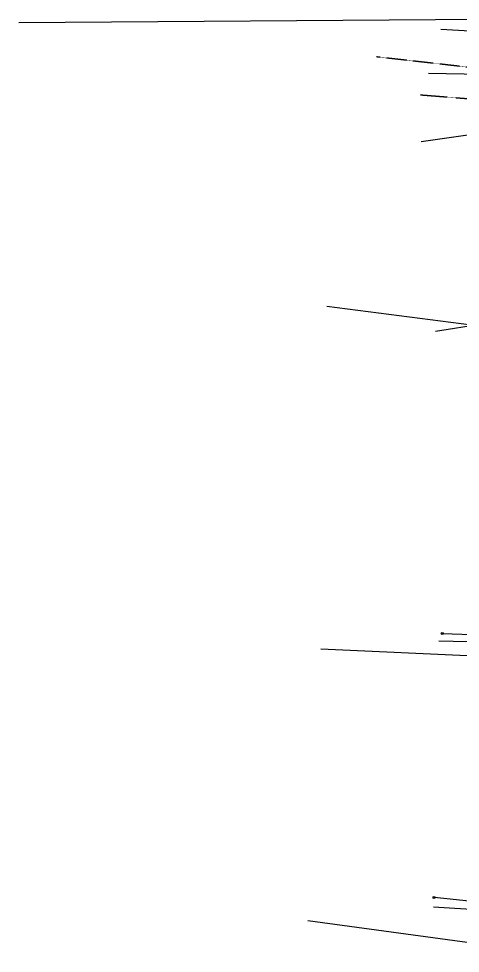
# Model space of a CAD drawing. Header units: millimetres. Extents: x -105266 to 178069, y 491 to 168574.
# Drawn here: x 16930 to 20663, y 100825 to 108724 of the extents above; entities that cross this region are included whole.
import ezdxf

# ---------------------------------------------------------------- set-up
doc = ezdxf.new("R2010")
doc.units = ezdxf.units.MM
for name, pattern in [('1', [0]), ('BGT', [0]), ('GDE', [0]), ('KOC', [2.8, 2.1, -0.7]), ('UPE', [0]), ('UPK', [0]), ('UPW', [0])]:
    doc.linetypes.add(name, pattern=pattern)
for name, color, linetype in [('DZIALKI', 7, 'GDE'), ('PUNKTY', 7, 'Continuous'), ('SDRPK_L_2', 11, 'KOC'), ('SZOPO_L_0', 171, '1'), ('UEEPON_L_0', 1, 'UPE'), ('UKKPOR_L_0', 14, 'UPK'), ('UWWPO_L_0', 5, 'UPW')]:
    doc.layers.add(name, color=color, linetype=linetype)

# ---------------------------------------------------------------- blocks, each defined once
blk = doc.blocks.new('GRO')
at = {"linetype": 'Continuous'}
blk.add_circle((0, 0), 0.09, dxfattribs=at)

msp = doc.modelspace()

# ---------------------------------------------------------------- linework, layer by layer
at = {"layer": 'DZIALKI'}
for p, q in [((20509.92, 103527.63), (24627.92, 103392.63)), ((24680.92, 100854.63), (20440.92, 101295.63))]:
    msp.add_line(p, q, dxfattribs=at)
at = {"layer": 'SDRPK_L_2', "linetype": 'KOC'}
for p, q in [((21477.92, 108228.63), (19953.92, 108400.63)), ((20321.92, 108080.63), (22164.92, 107932.63))]:
    msp.add_line(p, q, dxfattribs=at)
at = {"layer": 'SZOPO_L_0', "linetype": 'BGT'}
for p, q in [((24564.92, 103388.63), (20481.92, 103461.63)), ((22496.92, 101085.63), (20436.92, 101213.63))]:
    msp.add_line(p, q, dxfattribs=at)
at = {"layer": 'UEEPON_L_0', "linetype": 'UPE'}
for p, q in [((21548.92, 108723.63), (16929.92, 108687.63)), ((23165.92, 108479.63), (20497.92, 108633.63))]:
    msp.add_line(p, q, dxfattribs=at)
at = {"layer": 'UKKPOR_L_0', "linetype": 'UPK'}
for p, q in [((21567.92, 108236.63), (20393.92, 108260.63)), ((20331.92, 107686.63), (22308.92, 107963.63)), ((21572.92, 106028.63), (19533.92, 106290.63)), ((21669.92, 106275.63), (20453.92, 106078.63))]:
    msp.add_line(p, q, dxfattribs=at)
at = {"layer": 'UWWPO_L_0', "linetype": 'UPW'}
for p, q in [((19483.92, 103398.63), (21523.92, 103302.63)), ((19374.92, 101100.63), (21402.92, 100824.63))]:
    msp.add_line(p, q, dxfattribs=at)

# ---------------------------------------------------------------- block references
at = {"layer": 'PUNKTY', "xscale": 100, "yscale": 100, "zscale": 100}
for p in [(20509.92, 103527.63), (20440.92, 101295.63)]:
    msp.add_blockref('GRO', p, dxfattribs=at)

doc.saveas('drawing.dxf')
